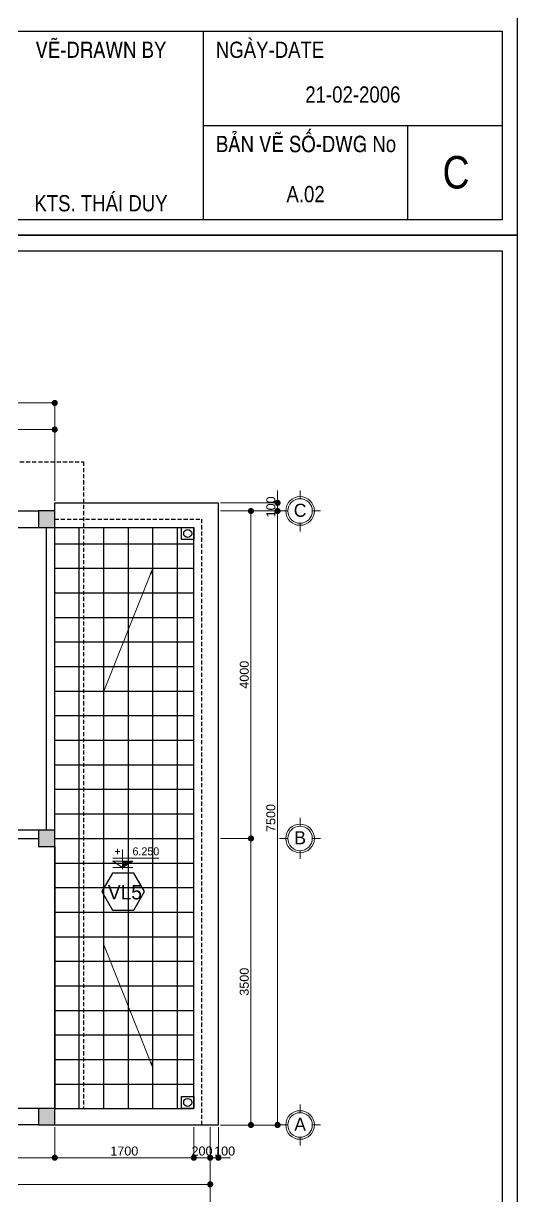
# Model space of a CAD drawing. Header units: millimetres. Extents: x -257631 to 60726, y -119421 to -4977.
# Drawn here: x -215163 to -203084, y -104758 to -76100 of the extents above; entities that cross this region are included whole.
import ezdxf
from ezdxf.enums import TextEntityAlignment as Align

# ---------------------------------------------------------------- set-up
doc = ezdxf.new("R2010")
doc.units = ezdxf.units.MM
doc.header["$LTSCALE"] = 400
doc.header["$MEASUREMENT"] = 0
doc.header["$PDMODE"] = 35
doc.linetypes.add('HIDDEN', pattern=[0.375, 0.25, -0.125])
for name, color, linetype in [('DIM', 144, 'Continuous'), ('HACTH', 8, 'Continuous'), ('KHUNG', 5, 'Continuous'), ('net 2', 7, 'Continuous'), ('net 3', 144, 'Continuous'), ('NUOC', 2, 'Continuous'), ('VTH-TRUC', 1, 'Continuous')]:
    doc.layers.add(name, color=color, linetype=linetype)
doc.layers.add('VTH-GHI CHU- KI HIEU', color=7, linetype='Continuous', lineweight=13)
doc.styles.add('100_dim', font='VAVOB.TTF', dxfattribs={"height": 220})
doc.styles.add('100_tieude', font='VAVOB.TTF', dxfattribs={"height": 500})
doc.styles.add('VNI-AVO', font='vhelven.ttf', dxfattribs={"height": 220})
doc.styles.add('VNI-HEL-CON', font='vhelvcn.ttf')
doc.dimstyles.new('style-50', dxfattribs={"dimscale": 0, "dimtxt": 2.3, "dimasz": 150, "dimexe": 50, "dimexo": 50, "dimgap": 50, "dimtad": 1, "dimdec": 0, "dimlfac": 0.5, "dimzin": 9, "dimtxsty": 'VNI-AVO', "dimblk": 'DOT', "dimcen": 0, "dimdle": 150, "dimclrd": 146, "dimclre": 146, "dimclrt": 7, "dimadec": 0, "dimazin": 0, "dimtfac": 1, "dimtdec": 0, "dimtix": 1, "dimtmove": 2, "dimatfit": 3, "dimfxl": 0, "dimlwd": 13, "dimlwe": 13, "dimarcsym": 0})

# ---------------------------------------------------------------- blocks, each defined once
blk = doc.blocks.new('_Dot')
at = {"color": 0, "linetype": 'ByBlock', "lineweight": -2}
blk.add_line((-0.5, 0), (-1, 0), dxfattribs=at)
at = {"color": 0, "linetype": 'ByBlock', "lineweight": 100, "const_width": 0.5}
blk.add_lwpolyline([(-0.25, 0, 1), (0.25, 0, 1)], format="xyb", close=True, dxfattribs=at)
blk = doc.blocks.new('TRUC')
at = {"layer": 'KHUNG', "lineweight": 20}
blk.add_circle((0, -500), 300, dxfattribs=at)
at = {"layer": 'VTH-TRUC', "color": 2, "lineweight": 20}
for p, q in [((0, -200), (0, 0)), ((-300, -500), (-500, -500)), ((300, -500), (500, -500)), ((0, -800), (0, -1000))]:
    blk.add_line(p, q, dxfattribs=at)
blk.add_circle((0, -500), 350, dxfattribs=at)
at = {"layer": 'VTH-TRUC', "color": 7, "style": '100_tieude'}
blk.add_attdef('A', text='', height=320, dxfattribs=at).set_placement((2, -482), align=Align.MIDDLE_CENTER)
blk = doc.blocks.new('*D350')
at = {"layer": 'Defpoints', "color": 0}
for p in [(17984, 50879), (19431, 50879), (18034, 50679)]:
    blk.add_point(p, dxfattribs=at)
at = {"layer": 'KHUNG', "color": 146, "lineweight": 13}
for p, q in [((19431, 51029), (19431, 51179)), ((18034, 50879), (19481, 50879)), ((19431, 50679), (19431, 50879)), ((18084, 50679), (19481, 50679)), ((19431, 50529), (19431, 50379))]:
    blk.add_line(p, q, dxfattribs=at)
at = {"layer": 'KHUNG', "color": 146, "lineweight": 13, "xscale": 150, "yscale": 150, "zscale": 150}
for p, rotation in [((19431, 50879), 270), ((19431, 50679), 90)]:
    blk.add_blockref('_Dot', p, dxfattribs=dict(at, rotation=rotation))
at = {"layer": 'KHUNG', "color": 7, "insert": (19268, 50779), "char_height": 220, "attachment_point": 5, "rotation": 90, "style": 'VNI-AVO'}
blk.add_mtext('100', dxfattribs=at)
blk = doc.blocks.new('*D349')
at = {"layer": 'Defpoints', "color": 0}
for p in [(18034, 50679), (19431, 50679), (17984, 35679)]:
    blk.add_point(p, dxfattribs=at)
at = {"layer": 'KHUNG', "color": 146, "lineweight": 13}
for p, q in [((18084, 50679), (19481, 50679)), ((19431, 35829), (19431, 50529)), ((18034, 35679), (19481, 35679))]:
    blk.add_line(p, q, dxfattribs=at)
at = {"layer": 'KHUNG', "color": 146, "lineweight": 13, "xscale": 150, "yscale": 150, "zscale": 150}
for p, rotation in [((19431, 50679), 90), ((19431, 35679), 270)]:
    blk.add_blockref('_Dot', p, dxfattribs=dict(at, rotation=rotation))
at = {"layer": 'KHUNG', "color": 7, "insert": (19268, 43179), "char_height": 220, "attachment_point": 5, "rotation": 90, "style": 'VNI-AVO'}
blk.add_mtext('7500', dxfattribs=at)
blk = doc.blocks.new('*D348')
at = {"layer": 'Defpoints', "color": 0}
for p in [(17984, 50679), (18781, 50679), (17984, 42679)]:
    blk.add_point(p, dxfattribs=at)
at = {"layer": 'KHUNG', "color": 146, "lineweight": 13}
for p, q in [((18034, 50679), (18831, 50679)), ((18781, 42829), (18781, 50529)), ((18034, 42679), (18831, 42679))]:
    blk.add_line(p, q, dxfattribs=at)
at = {"layer": 'KHUNG', "color": 146, "lineweight": 13, "xscale": 150, "yscale": 150, "zscale": 150}
for p, rotation in [((18781, 50679), 90), ((18781, 42679), 270)]:
    blk.add_blockref('_Dot', p, dxfattribs=dict(at, rotation=rotation))
at = {"layer": 'KHUNG', "color": 7, "insert": (18618, 46679), "char_height": 220, "attachment_point": 5, "rotation": 90, "style": 'VNI-AVO'}
blk.add_mtext('4000', dxfattribs=at)
blk = doc.blocks.new('*D347')
at = {"layer": 'Defpoints', "color": 0}
for p in [(17984, 42679), (18781, 42679), (17984, 35679)]:
    blk.add_point(p, dxfattribs=at)
at = {"layer": 'KHUNG', "color": 146, "lineweight": 13}
for p, q in [((18034, 42679), (18831, 42679)), ((18781, 35829), (18781, 42529)), ((18034, 35679), (18831, 35679))]:
    blk.add_line(p, q, dxfattribs=at)
at = {"layer": 'KHUNG', "color": 146, "lineweight": 13, "xscale": 150, "yscale": 150, "zscale": 150}
for p, rotation in [((18781, 42679), 90), ((18781, 35679), 270)]:
    blk.add_blockref('_Dot', p, dxfattribs=dict(at, rotation=rotation))
at = {"layer": 'KHUNG', "color": 7, "insert": (18618, 39179), "char_height": 220, "attachment_point": 5, "rotation": 90, "style": 'VNI-AVO'}
blk.add_mtext('3500', dxfattribs=at)
blk = doc.blocks.new('*D342')
at = {"layer": 'Defpoints', "color": 0}
for p in [(17784, 35679), (17984, 35679), (17984, 34879)]:
    blk.add_point(p, dxfattribs=at)
at = {"layer": 'KHUNG', "color": 146, "lineweight": 13}
for p, q in [((17784, 35629), (17784, 34829)), ((17984, 35629), (17984, 34829)), ((17634, 34879), (17484, 34879)), ((17784, 34879), (17984, 34879)), ((18134, 34879), (18284, 34879))]:
    blk.add_line(p, q, dxfattribs=at)
at = {"layer": 'KHUNG', "color": 146, "lineweight": 13, "xscale": 150, "yscale": 150, "zscale": 150}
for p, rotation in [((17784, 34879), 359.9999999999899), ((17984, 34879), 179.9999999999899)]:
    blk.add_blockref('_Dot', p, dxfattribs=dict(at, rotation=rotation))
at = {"layer": 'KHUNG', "color": 7, "insert": (18137, 35042), "char_height": 220, "attachment_point": 5, "style": 'VNI-AVO'}
blk.add_mtext('100', dxfattribs=at)
blk = doc.blocks.new('VL')
at = {"layer": 'NUOC'}
blk.add_lwpolyline([(508, -7), (246, 447), (-278, 447), (-540, -7), (-278, -461), (246, -461)], close=True, dxfattribs=at)
at = {"layer": 'VTH-TRUC', "color": 7, "style": '100_tieude'}
blk.add_attdef('VL1', text='', height=350, dxfattribs=at).set_placement((25, -22), align=Align.MIDDLE_CENTER)
blk = doc.blocks.new('VTH- COTE')
at = {"layer": 'VTH-GHI CHU- KI HIEU'}
blk.add_hatch(color=256, dxfattribs=at).paths.add_polyline_path([(0, 0), (40.7, 24.3), (0, 24.3)])
for p, q in [((0, 71.4), (0, -6.7)), ((-39.7, 24.3), (40.7, 24.3)), ((-39.3, 36.3), (145.4, 36.3)), ((-39.3, 24.3), (0, 0)), ((-39.3, 0), (40.7, 0)), ((40.7, 24.3), (0, 0))]:
    blk.add_line(p, q, dxfattribs=at)
at = {"layer": 'VTH-GHI CHU- KI HIEU', "style": '100_dim'}
blk.add_attdef('%%P0.000', text='', height=32, dxfattribs=at).set_placement((147, 64.1), align=Align.MIDDLE_RIGHT)
blk = doc.blocks.new('*D329')
at = {"layer": 'Defpoints', "color": 0}
for p in [(13984, 53319), (6584, 50729), (13984, 50929)]:
    blk.add_point(p, dxfattribs=at)
at = {"layer": 'HACTH', "color": 146, "lineweight": 13}
for p, q in [((6584, 50779), (6584, 53369)), ((6734, 53319), (13834, 53319)), ((13984, 50979), (13984, 53369))]:
    blk.add_line(p, q, dxfattribs=at)
at = {"layer": 'HACTH', "color": 146, "lineweight": 13, "xscale": 150, "yscale": 150, "zscale": 150, "rotation": 180}
blk.add_blockref('_Dot', (6584, 53319), dxfattribs=at)
at = {"layer": 'HACTH', "color": 146, "lineweight": 13, "xscale": 150, "yscale": 150, "zscale": 150}
blk.add_blockref('_Dot', (13984, 53319), dxfattribs=at)
at = {"layer": 'HACTH', "color": 7, "insert": (10284, 53482), "char_height": 220, "attachment_point": 5, "style": 'VNI-AVO'}
blk.add_mtext('3700', dxfattribs=at)
blk = doc.blocks.new('*D316')
at = {"layer": 'Defpoints', "color": 0}
for p in [(10584, 52669), (10584, 50879), (13984, 50879)]:
    blk.add_point(p, dxfattribs=at)
at = {"layer": 'HACTH', "color": 146, "lineweight": 13}
for p, q in [((10584, 50929), (10584, 52719)), ((13834, 52669), (10734, 52669)), ((13984, 50929), (13984, 52719))]:
    blk.add_line(p, q, dxfattribs=at)
at = {"layer": 'HACTH', "color": 146, "lineweight": 13, "xscale": 150, "yscale": 150, "zscale": 150, "rotation": 180}
blk.add_blockref('_Dot', (10584, 52669), dxfattribs=at)
at = {"layer": 'HACTH', "color": 146, "lineweight": 13, "xscale": 150, "yscale": 150, "zscale": 150}
blk.add_blockref('_Dot', (13984, 52669), dxfattribs=at)
at = {"layer": 'HACTH', "color": 7, "insert": (12284, 52832), "char_height": 220, "attachment_point": 5, "style": 'VNI-AVO'}
blk.add_mtext('1700', dxfattribs=at)
blk = doc.blocks.new('*D269')
at = {"layer": 'Defpoints', "color": 0}
for p in [(13984, 35679), (17384, 35630), (17384, 34879)]:
    blk.add_point(p, dxfattribs=at)
at = {"layer": 'HACTH', "color": 146, "lineweight": 13}
for p, q in [((13984, 35629), (13984, 34829)), ((17384, 35580), (17384, 34829)), ((14134, 34879), (17234, 34879))]:
    blk.add_line(p, q, dxfattribs=at)
at = {"layer": 'HACTH', "color": 146, "lineweight": 13, "xscale": 150, "yscale": 150, "zscale": 150}
for p, rotation in [((13984, 34879), 179.9999999999899), ((17384, 34879), 359.9999999999899)]:
    blk.add_blockref('_Dot', p, dxfattribs=dict(at, rotation=rotation))
at = {"layer": 'HACTH', "color": 7, "insert": (15684, 35042), "char_height": 220, "attachment_point": 5, "style": 'VNI-AVO'}
blk.add_mtext('1700', dxfattribs=at)
blk = doc.blocks.new('*D257')
at = {"layer": 'Defpoints', "color": 0}
for p in [(7384, 35679), (13984, 35679), (13984, 34879)]:
    blk.add_point(p, dxfattribs=at)
at = {"layer": 'HACTH', "color": 146, "lineweight": 13}
for p, q in [((7384, 35629), (7384, 34829)), ((13984, 35629), (13984, 34829)), ((7534, 34879), (13834, 34879))]:
    blk.add_line(p, q, dxfattribs=at)
at = {"layer": 'HACTH', "color": 146, "lineweight": 13, "xscale": 150, "yscale": 150, "zscale": 150}
for p, rotation in [((7384, 34879), 179.9999999999899), ((13984, 34879), 359.9999999999899)]:
    blk.add_blockref('_Dot', p, dxfattribs=dict(at, rotation=rotation))
at = {"layer": 'HACTH', "color": 7, "insert": (10684, 35042), "char_height": 220, "attachment_point": 5, "style": 'VNI-AVO'}
blk.add_mtext('3300', dxfattribs=at)
blk = doc.blocks.new('*D258')
at = {"layer": 'Defpoints', "color": 0}
for p in [(17384, 35680), (17784, 35679), (17784, 34879)]:
    blk.add_point(p, dxfattribs=at)
at = {"layer": 'HACTH', "color": 146, "lineweight": 13}
for p, q in [((17384, 35630), (17384, 34829)), ((17784, 35629), (17784, 34829)), ((17234, 34879), (17084, 34879)), ((17384, 34879), (17784, 34879)), ((17934, 34879), (18084, 34879))]:
    blk.add_line(p, q, dxfattribs=at)
at = {"layer": 'HACTH', "color": 146, "lineweight": 13, "xscale": 150, "yscale": 150, "zscale": 150}
for p, rotation in [((17384, 34879), 359.9999999999899), ((17784, 34879), 179.9999999999899)]:
    blk.add_blockref('_Dot', p, dxfattribs=dict(at, rotation=rotation))
at = {"layer": 'HACTH', "color": 7, "insert": (17584, 35042), "char_height": 220, "attachment_point": 5, "style": 'VNI-AVO'}
blk.add_mtext('200', dxfattribs=at)
blk = doc.blocks.new('*D262')
at = {"layer": 'Defpoints', "color": 0}
for p in [(6584, 35679), (17784, 35629), (17784, 34229)]:
    blk.add_point(p, dxfattribs=at)
at = {"layer": 'HACTH', "color": 146, "lineweight": 13}
for p, q in [((6584, 35629), (6584, 34179)), ((17784, 35579), (17784, 34179)), ((6734, 34229), (17634, 34229))]:
    blk.add_line(p, q, dxfattribs=at)
at = {"layer": 'HACTH', "color": 146, "lineweight": 13, "xscale": 150, "yscale": 150, "zscale": 150}
for p, rotation in [((6584, 34229), 179.9999999999899), ((17784, 34229), 359.9999999999899)]:
    blk.add_blockref('_Dot', p, dxfattribs=dict(at, rotation=rotation))
at = {"layer": 'HACTH', "color": 7, "insert": (12184, 34392), "char_height": 220, "attachment_point": 5, "style": 'VNI-AVO'}
blk.add_mtext('5600', dxfattribs=at)
blk = doc.blocks.new('*D263')
at = {"layer": 'Defpoints', "color": 0}
for p in [(-14216, 35679), (17784, 35629), (17784, 33579)]:
    blk.add_point(p, dxfattribs=at)
at = {"layer": 'HACTH', "color": 146, "lineweight": 13}
for p, q in [((-14216, 35629), (-14216, 33529)), ((17784, 35579), (17784, 33529)), ((-14066, 33579), (17634, 33579))]:
    blk.add_line(p, q, dxfattribs=at)
at = {"layer": 'HACTH', "color": 146, "lineweight": 13, "xscale": 150, "yscale": 150, "zscale": 150}
for p, rotation in [((-14216, 33579), 179.9999999999899), ((17784, 33579), 359.9999999999899)]:
    blk.add_blockref('_Dot', p, dxfattribs=dict(at, rotation=rotation))
at = {"layer": 'HACTH', "color": 7, "insert": (1784, 33742), "char_height": 220, "attachment_point": 5, "style": 'VNI-AVO'}
blk.add_mtext('16000', dxfattribs=at)

msp = doc.modelspace()

# ---------------------------------------------------------------- hatches: boundary and pattern name
at = {"layer": 'HACTH'}
h = msp.add_hatch(dxfattribs=at)
h.set_pattern_fill('_USER', color=256, scale=600, angle=90, style=0, double=1, pattern_type=0)
h.set_pattern_definition([(90, (-214398.26, -102610.5), (-600, 1e-10), []), (180, (-214398.26, -102610.5), (-1e-10, -600), [])])
h.paths.add_polyline_path([(-213698.3, -88410.5), (-213698.3, -102610.5), (-211298.3, -102610.5), (-211298.3, -102310.5), (-210998.3, -102310.5), (-210998.3, -88710.5), (-211298.3, -88710.5), (-211298.3, -88410.5)])
h.paths.add_polyline_path([(-213698.3, -102610.5), (-213698.3, -88410.5), (-214398.3, -88410.5), (-214398.3, -95810), (-214398.3, -96210), (-214398.3, -102610.5)])
at = {"layer": 'KHUNG'}
for points in [[(-214398.3, -88010.5), (-214798.3, -88010.5), (-214798.3, -88410.5), (-214398.3, -88410.5)], [(-214398.3, -95810), (-214798.3, -95810), (-214798.3, -96210), (-214398.3, -96210)], [(-214398.3, -102610.5), (-214798.3, -102610.5), (-214798.3, -103010.5), (-214398.3, -103010.5)]]:
    msp.add_hatch(color=256, dxfattribs=at).paths.add_polyline_path(points)

# ---------------------------------------------------------------- linework, layer by layer
at = {"layer": 'HACTH'}
for points in [[(-255845.5, -81273.1), (-203083.6, -81273.1), (-203083.6, -43125.1), (-255845.5, -43125.1)], [(-255845.5, -119421.1), (-203083.6, -119421.1), (-203083.6, -81273.1), (-255845.5, -81273.1)]]:
    msp.add_lwpolyline(points, close=True, dxfattribs=at)
at = {"layer": 'KHUNG'}
for p, q in [((-210767.1, -76290.2), (-210767.1, -80893.6)), ((-210767.1, -78591.9), (-203463.2, -78591.9)), ((-205764.9, -80893.6), (-205764.9, -78591.9))]:
    msp.add_line(p, q, dxfattribs=at)
for points in [[(-203463.2, -76290.2), (-203463.2, -80893.6), (-254468.7, -80893.6), (-254468.7, -76290.2)], [(-254468.7, -81652.7), (-203463.2, -81652.7), (-203463.2, -114058.6)]]:
    msp.add_lwpolyline(points, dxfattribs=at)
for points in [[(-254468.7, -76290.2), (-203463.2, -76290.2), (-203463.2, -80893.6), (-254468.7, -80893.6)], [(-254468.7, -81652.7), (-203463.2, -81652.7), (-203463.2, -114058.6), (-254468.7, -114058.6)], [(-214798.3, -88410.5), (-214398.3, -88410.5), (-214398.3, -88010.5), (-214798.3, -88010.5)], [(-214798.3, -96210), (-214398.3, -96210), (-214398.3, -95810), (-214798.3, -95810)], [(-214798.3, -103010.5), (-214398.3, -103010.5), (-214398.3, -102610.5), (-214798.3, -102610.5)]]:
    msp.add_lwpolyline(points, close=True, dxfattribs=at)
at = {"layer": 'net 2'}
for p, q in [((-217798.3, -88010.5), (-214798.3, -88010.5)), ((-217798.3, -88410.5), (-214598.3, -88410.5)), ((-214598.3, -95810.5), (-214598.3, -88410.5)), ((-214398.3, -95810), (-214398.3, -88410.5)), ((-214798.3, -95810), (-221598.3, -95810.5)), ((-221598.3, -96010.5), (-214798.3, -96010.5)), ((-214798.3, -102610.5), (-220998.3, -102610.5)), ((-214798.3, -103010.5), (-221598.3, -103010.5))]:
    msp.add_line(p, q, dxfattribs=at)
at = {"layer": 'net 3', "linetype": 'HIDDEN'}
for p, q in [((-237898.3, -86810.5), (-213698.3, -86810.5)), ((-213698.3, -86810.5), (-213698.3, -102610.5)), ((-214398.3, -88210.5), (-210798.3, -88210.5)), ((-210798.3, -103010.5), (-210798.3, -88210.5))]:
    msp.add_line(p, q, dxfattribs=at)
at = {"layer": 'net 3'}
for p, q in [((-214398.3, -88010.5), (-214398.3, -87810.5)), ((-214398.3, -87810.5), (-210398.3, -87810.5)), ((-210398.3, -91610.3), (-210398.3, -87810.5)), ((-214398.3, -88410.5), (-210998.3, -88410.5)), ((-210998.3, -102610.5), (-210998.3, -88410.5)), ((-210398.3, -103010.5), (-210398.3, -91610.3)), ((-214398.3, -96210), (-214398.3, -102610.5)), ((-214398.3, -102610.5), (-210998.3, -102610.5)), ((-214398.3, -103010.5), (-210398.3, -103010.5))]:
    msp.add_line(p, q, dxfattribs=at)
for points in [[(-210998.3, -88710.5), (-211298.3, -88710.5), (-211298.3, -88410.5), (-210998.3, -88410.5)], [(-210998.3, -102610.5), (-211298.3, -102610.5), (-211298.3, -102310.5), (-210998.3, -102310.5)]]:
    msp.add_lwpolyline(points, close=True, dxfattribs=at)
for centre in [(-211148.3, -88560.5), (-211148.3, -102460.5)]:
    msp.add_circle(centre, 97.7, dxfattribs=at)

# ---------------------------------------------------------------- block references
at = {"layer": 'DIM', "linetype": 'Continuous'}
msp.add_blockref('VL', (-212708.5, -97302.7), dxfattribs=at).add_auto_attribs({'VL1': 'VL5'})
at = {"layer": 'net 2', "linetype": 'Continuous'}
for p, values in [((-208401.1, -87510.5), {'A': 'C'}), ((-208401.1, -95510.5), {'A': 'B'}), ((-208401.1, -102510.5), {'A': 'A'})]:
    msp.add_blockref('TRUC', p, dxfattribs=at).add_auto_attribs(values)
at = {"layer": 'VTH-GHI CHU- KI HIEU', "xscale": 6.111111111007631, "yscale": 6.111111111007631, "zscale": 6.111111110977719}
msp.add_blockref('VTH- COTE', (-212741.4, -96716.2), dxfattribs=at).add_auto_attribs({'%%P0.000': '+    6.250'})

# ---------------------------------------------------------------- texts
at = {"style": 'VNI-HEL-CON'}
for s, height, p in [('VEÕ-DRAWN BY', 396.889, (-213268.2, -76941.6)), ('KTS. THAÙI DUY', 396.889, (-213268.2, -80690)), ('A.02', 396.89, (-208266, -80467.6))]:
    msp.add_text(s, height=height, dxfattribs=at).set_placement(p, align=Align.CENTER)
for s, height, p in [('NGAØY-DATE', 396.89, (-210460.6, -76941.6)), ('21-02-2006', 396.89, (-208272.5, -78034.1)), ('BAÛN VEÕ SOÁ-DWG No', 396.889, (-210460.6, -79243.3)), ('C', 793.8, (-204915.2, -80132.2))]:
    msp.add_text(s, height=height, dxfattribs=at).set_placement(p)

# ---------------------------------------------------------------- dimensions: what is measured, and where the dimension line sits
at = {"layer": 'HACTH'}
for base, p1, p2, picture, middle in [((-214398.3, -85370.7), (-221798.3, -87960.5), (-214398.3, -87760.5), '*D329', (-218098.3, -85207.6)), ((-217798.3, -86020.7), (-214398.3, -87810.5), (-217798.3, -87810.5), '*D316', (-216098.3, -85857.6)), ((-210598.3, -105110.5), (-242598.3, -103010.5), (-210598.3, -103060.5), '*D263', (-226598.3, -104947.4)), ((-210598.3, -104460.5), (-221798.3, -103010.5), (-210598.3, -103060.5), '*D262', (-216198.3, -104297.4)), ((-214398.3, -103810.5), (-220998.3, -103010.5), (-214398.3, -103010.5), '*D257', (-217698.3, -103647.4)), ((-210998.3, -103810.5), (-214398.3, -103010.5), (-210998.3, -103060), '*D269', (-212698.3, -103647.4)), ((-210598.3, -103810.5), (-210998.3, -103010), (-210598.3, -103010.5), '*D258', (-210798.3, -103647.4))]:
    dim = msp.add_linear_dim(base=base, p1=p1, p2=p2, dimstyle='style-50', override={"dimscale": 1}, dxfattribs=at)
    dim.commit()
    dim.dimension.update_dxf_attribs({"geometry": picture, "text_midpoint": middle, "insert": (-228381.8, -138689.6)})
at = {"layer": 'KHUNG'}
for base, p1, p2, picture, middle in [((-208951.1, -87810.5), (-210348.3, -88010.5), (-210398.3, -87810.5), '*D350', (-209114.1, -87910.5)), ((-208951.1, -88010.5), (-210398.3, -103010.5), (-210348.3, -88010.5), '*D349', (-209114.1, -95510.5)), ((-209601.1, -88010.5), (-210398.3, -96010.5), (-210398.3, -88010.5), '*D348', (-209764.1, -92010.5)), ((-209601.1, -96010.5), (-210398.3, -103010.5), (-210398.3, -96010.5), '*D347', (-209764.1, -99510.5))]:
    dim = msp.add_linear_dim(base=base, p1=p1, p2=p2, angle=90, dimstyle='style-50', override={"dimscale": 1}, dxfattribs=at)
    dim.commit()
    dim.dimension.update_dxf_attribs({"geometry": picture, "text_midpoint": middle, "insert": (-228381.8, -138689.6)})
dim = msp.add_linear_dim(base=(-210398.3, -103810.5), p1=(-210598.3, -103010.5), p2=(-210398.3, -103010.5), dimstyle='style-50', override={"dimscale": 1}, dxfattribs=at)
dim.commit()
dim.dimension.update_dxf_attribs({"geometry": '*D342', "text_midpoint": (-210245.1, -103647.4), "dimtype": 128, "insert": (-228381.8, -138689.6)})

# ---------------------------------------------------------------- leaders
for points in [[(-211998.3, -89410.5), (-213198.3, -92410.5)], [(-211998.3, -101610.5), (-213198.3, -98610.5)]]:
    msp.add_leader(points, dimstyle='style-50', override={"dimscale": 1, "dimtad": 0}, dxfattribs=at)

doc.saveas('drawing.dxf')
